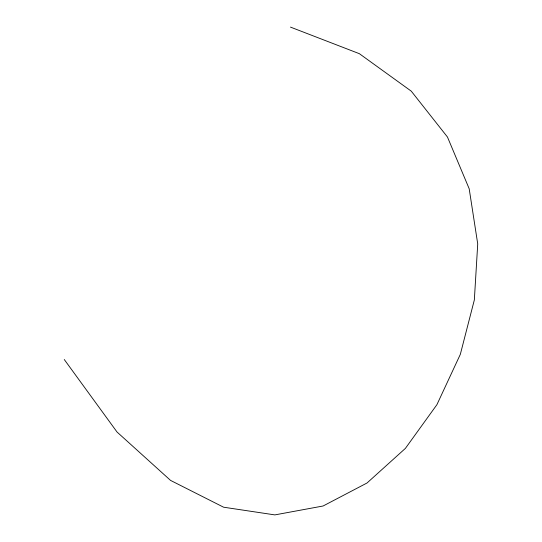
<?xml version="1.0" encoding="UTF-8"?>
<svg xmlns="http://www.w3.org/2000/svg" width="542" height="542" viewBox="0 0 542 542"><rect width="100%" height="100%" fill="white"/><g stroke="black" fill="none" stroke-linecap="round" stroke-linejoin="round"><path stroke-width="0.81" d="M290.458 27.1L359.366 53.685L411.276 91.164L447.462 137.024L469.189 188.772L477.726 243.907L474.345 299.936L460.321 354.36L436.913 404.678L405.396 448.383L367.036 482.99L323.1 505.998L274.862 514.9L223.595 507.204L170.561 480.408L117.031 432.015L64.274 359.529"/></g></svg>
